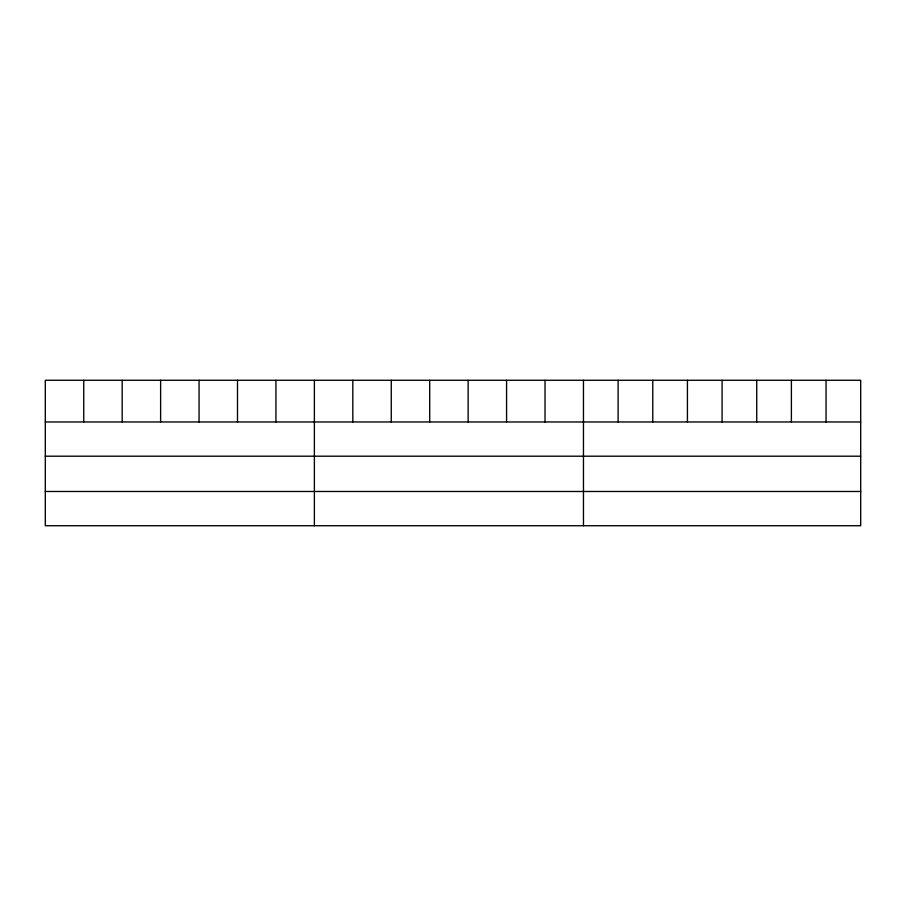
<?xml version="1.0" encoding="UTF-8"?>
<svg xmlns="http://www.w3.org/2000/svg" width="906" height="906" viewBox="0 0 906 906"><rect width="100%" height="100%" fill="white"/><g stroke="black" fill="none" stroke-linecap="round" stroke-linejoin="round"><path stroke-width="1.36" d="M860.7 456.205L860.7 380.271L45.3 380.271L45.3 525.729L860.7 525.729L860.7 456.205L45.3 456.205M45.3 421.97L860.7 421.97M45.3 491.482L860.7 491.482M826.046 380.271L826.046 421.97M791.391 380.271L791.391 421.97M756.737 380.271L756.737 421.97M722.082 380.271L722.082 421.97M687.428 380.271L687.428 421.97M652.773 380.271L652.773 421.97M618.118 380.271L618.118 421.97M583.464 380.271L583.464 525.729M545.027 380.271L545.027 421.97M506.579 380.271L506.579 421.97M468.142 380.271L468.142 421.97M429.704 380.271L429.704 421.97M391.267 380.271L391.267 421.97M352.819 380.271L352.819 421.97M314.382 380.271L314.382 525.729M275.945 380.271L275.945 421.97M237.497 380.271L237.497 421.97M199.06 380.271L199.06 421.97M160.622 380.271L160.622 421.97M122.185 380.271L122.185 421.97M83.737 380.271L83.737 421.97"/></g></svg>
